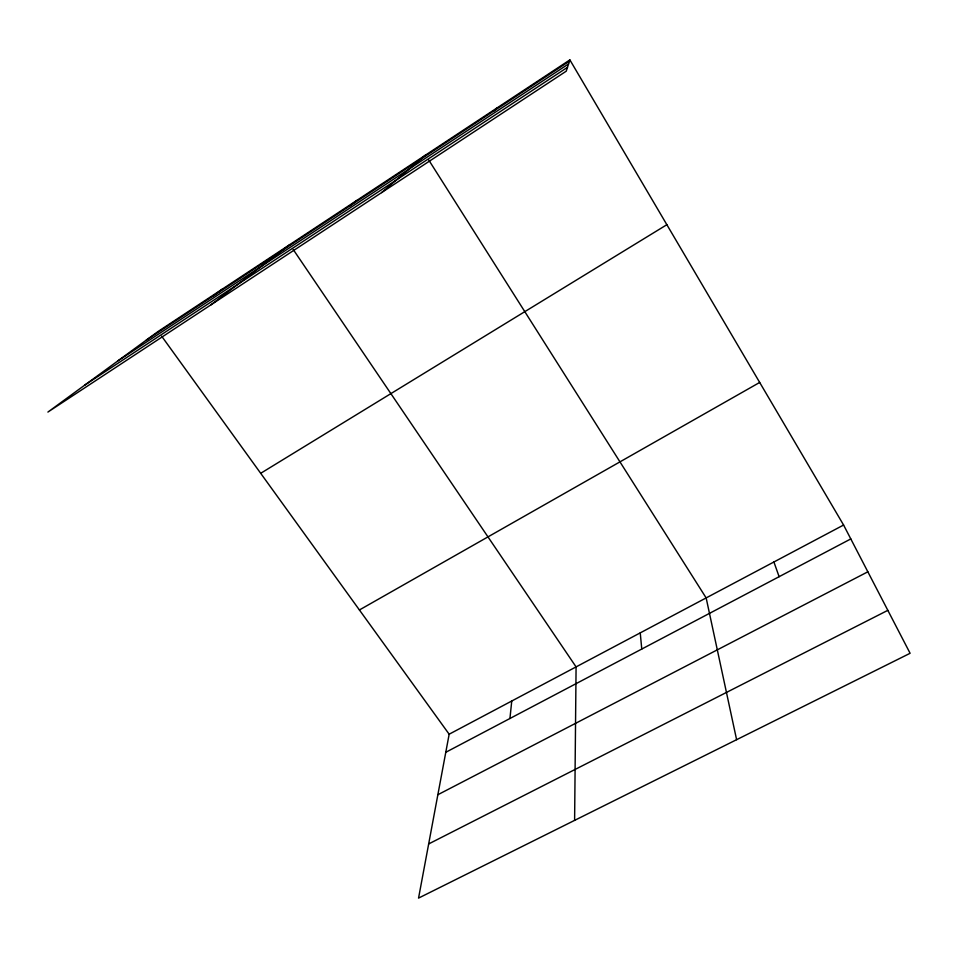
<?xml version="1.0" encoding="UTF-8"?>
<svg xmlns="http://www.w3.org/2000/svg" width="958" height="958" viewBox="0 0 958 958"><rect width="100%" height="100%" fill="white"/><g stroke="black" fill="none" stroke-linecap="round" stroke-linejoin="round"><path stroke-width="1.44" d="M574.608 820.383L576.081 666.9L293.184 249.463M509.943 718.488L511.752 701.016M161.674 336.222L449.158 734.211L418.55 898.101L910.1 653.284L843.591 525.032L569.878 59.899L158.19 331.408L47.9 412.072L566.238 71.179L569.878 59.899M494.017 110.853L496.615 108.218M381.607 192.606L425.591 155.052M350.077 205.754L356.711 200.485M210.868 304.895L289.867 244.565M212.808 296.262L223.046 288.645M146.287 340.114L569.495 61.084M118.085 360.747L568.573 63.935M84.939 384.984L567.483 67.335M260.696 473.312L666.852 224.711M359.406 609.971L759.682 382.446M449.158 734.211L843.591 525.032M445.781 752.293L850.788 538.935M437.854 794.733L867.84 571.806M428.657 843.95L887.827 610.342M428.753 160.034L706.154 597.924L736.606 739.696M773.908 561.987L779.117 576.692M640.243 632.879L641.764 649.045"/></g></svg>
